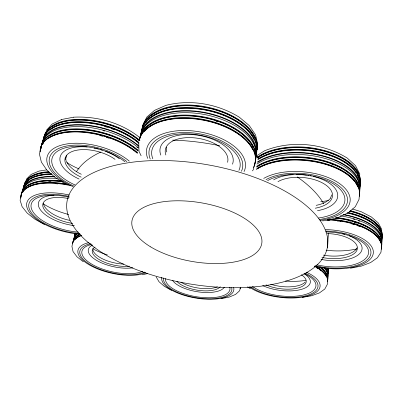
<?xml version="1.0" encoding="UTF-8"?>
<svg xmlns="http://www.w3.org/2000/svg" width="402" height="402" viewBox="0 0 402 402"><rect width="100%" height="100%" fill="white"/><g stroke="black" fill="none" stroke-linecap="round" stroke-linejoin="round"><path stroke-width="0.6" d="M166.523 147.152L166.348 150.871L166.825 152.011M327.283 247.828A132.183 60.235 10 0 0 142.534 161.157A132.183 60.235 10 0 0 121.922 263.456A132.183 60.235 10 0 0 327.283 247.828L328.484 233.08M255.205 161.498L253.235 169.825L252.391 170.905M21.507 194.442L20.1 200.216L22.12 206.688L27.195 213.085L34.783 219.105L44.406 224.507M41.331 146.705L39.416 154.011L41.366 162.076L46.768 169.976L55.009 177.337L65.571 183.86M240.582 287.425L239.602 290.772L235.562 294.43L229.145 297.108L220.929 298.676M65.576 159.192L66.797 155.519M330.404 198.116L331.846 194.824M142.816 125.283L146.765 117.123L154.509 110.374L165.961 105.354C190.734 99.028 217.794 103.857 239.426 117.289L249.366 125.69L255.551 134.841L257.652 144.017M46.526 130.127L52.225 124.002L61.672 119.479M26.331 179.222L31.22 174.393L39.079 171.066L46.562 169.905M348.117 212.864L355.308 206.703L359.031 199.397L359.197 197.06A57.099 29.296 5.4 0 0 323.052 163.664A57.099 29.296 5.4 0 0 256.185 169.508M255.883 156.298L264.606 150.75C291.184 140.097 322.982 142.981 347.278 158.102L355.479 165.649L359.885 174.166M347.991 212.929L338.117 217.547L326.138 220.537L322.51 220.879M142.429 274.787L147.77 273.511M350.398 268.234L361.388 266.079L370.639 262.531L377.393 257.772L380.985 252.225L381.171 249.903A51.255 23.13 4.8 0 0 327.535 219.864M73.601 117.198L73.702 117.178C97.143 116.027 121.349 122.741 139.74 137.574M61.536 119.505L73.702 117.178M302.289 297.4L311.701 295.741L319.414 292.912L324.781 289.053L327.323 284.385L327.499 282.405A45.521 18.718 6.9 0 0 314.248 266.184M352.544 209.015L361.297 211.764L371.347 216.959L378.272 222.959L381.83 229.472M171.559 290.41L164.212 286.239L158.986 281.696L156.187 276.948M247.431 286.852L250.416 288.731M83.325 261.777L77.003 256.808L73.053 251.582L71.923 246.341L72.4 244.441A44.642 18.125 12.5 0 1 81.39 235.547M141.122 155.815L138.992 151.283L138.765 142.65M233.673 287.556A36.542 14.286 9.7 0 1 197.829 298.374A36.542 14.286 9.7 0 1 161.86 277.259M231.703 287.671A34.602 13.517 9.7 0 1 197.769 297.932A34.602 13.517 9.7 0 1 163.714 277.923M229.813 287.229A32.652 12.763 9.7 0 1 198.503 297.053A32.652 12.763 9.7 0 1 165.554 278.576M240.743 287.234A43.034 17.085 9.7 0 1 239.954 288.777M217.392 286.787A23.12 9.186 9.7 0 1 180.875 282.119M224.321 287.184A27.055 10.673 9.7 0 1 198.995 291.978A27.055 10.673 9.7 0 1 172.538 280.345M220.301 286.681A23.155 9.14 9.7 0 1 199.281 290.45A23.155 9.14 9.7 0 1 176.825 281.244M165.88 155.031A31.758 17.18 10.7 0 1 195.794 137.997A31.758 17.18 10.7 0 1 227.532 162.353M160.82 155.107A37.11 20.075 10.7 0 1 196.226 135.002A37.11 20.075 10.7 0 1 232.482 164.212M152.85 158.815A44.833 24.055 10.7 0 1 195.99 134.524A44.833 24.055 10.7 0 1 238.929 170.373M150.263 159.076A47.516 25.482 10.7 0 1 195.955 133.273A47.516 25.482 10.7 0 1 241.426 171.322M147.735 158.428A50.18 26.934 10.7 0 1 196.261 131.323A50.18 26.934 10.7 0 1 244.029 171.584M139.283 140.308A59.039 32.15 10.7 0 1 208.075 121.223A59.039 32.15 10.7 0 1 253.592 167.483M144.308 131.595A58.27 31.783 10.7 0 1 201.025 119.484A58.27 31.783 10.7 0 1 252.778 149.78M255.275 162.202A59.009 32.185 10.7 0 1 254.637 164.534M139.449 139.594A59.009 32.185 10.7 0 1 202.829 119.339A59.009 32.185 10.7 0 1 255.471 161.006M139.635 139.062A58.928 32.266 10.7 0 1 203.176 117.54A58.928 32.266 10.7 0 1 255.521 160.468M144.534 129.56A58.164 31.894 10.7 0 1 201.06 116.866A58.164 31.894 10.7 0 1 253.139 147.283M139.72 138.951A58.898 32.296 10.7 0 1 201.683 116.505A58.898 32.296 10.7 0 1 255.818 158.549M140.544 134.896A58.792 32.401 10.7 0 1 204.839 114.61A58.792 32.401 10.7 0 1 255.948 157.443M141.725 133.082A57.973 32.09 10.7 0 1 142.202 131.338M143.413 128.489A57.973 32.09 10.7 0 1 206.236 113.203A57.973 32.09 10.7 0 1 255.848 151.72M140.71 134.705A58.702 32.497 10.7 0 1 203.07 112.128A58.702 32.497 10.7 0 1 256.34 154.835M141.318 131.851A58.602 32.597 10.7 0 1 205.141 110.053A58.602 32.597 10.7 0 1 256.426 153.75M146.222 122.258A57.838 32.22 10.7 0 1 146.921 121.409M148.494 119.756A57.838 32.22 10.7 0 1 150.288 118.173M151.263 117.414A57.838 32.22 10.7 0 1 207.899 110.324A57.838 32.22 10.7 0 1 254.21 139.861M141.7 129.952A58.571 32.632 10.7 0 1 203.643 109.017A58.571 32.632 10.7 0 1 256.968 150.001M142.092 128.263A58.491 32.708 10.7 0 1 205.055 107.44A58.491 32.708 10.7 0 1 257.094 149.514M148.237 118.153A57.732 32.331 10.8 0 1 149.479 116.922M150.845 115.741A57.732 32.331 10.8 0 1 207.457 107.625A57.732 32.331 10.8 0 1 254.566 137.404M142.258 127.56A58.461 32.738 10.8 0 1 205.734 106.806A58.461 32.738 10.8 0 1 257.109 149.408M216.025 121.238A58.195 31.858 10.7 0 1 217.783 121.816M69.893 220.412A26.758 11.784 14.8 0 1 43.481 203.231M72.852 223.427A26.808 11.723 14.8 0 1 42.828 206.171A26.808 11.723 14.8 0 1 68.626 198.583M74.37 225.658A31.326 13.698 14.8 0 1 40.089 209.347A31.326 13.698 14.8 0 1 54.024 195.211M78.501 232.145A37.823 16.392 14.8 0 1 31.316 208.221A37.823 16.392 14.8 0 1 69.189 197.231M79.47 233.467A40.084 17.361 14.8 0 1 29.065 208.201A40.084 17.361 14.8 0 1 69.179 196.462M80.576 234.2A42.326 18.346 14.8 0 1 26.994 207.573A42.326 18.346 14.8 0 1 69.34 195.065M20.708 198.186A49.828 21.929 14.8 0 1 70.541 185.623M22.889 192.141A49.185 21.683 14.9 0 1 68.3 184.774M20.904 197.563A49.808 21.954 14.9 0 1 67.672 184.337M21.366 196.075A49.753 22.02 14.9 0 1 63.214 181.945M23.547 190.01A49.109 21.773 14.9 0 1 25.713 187.362M28.261 185.433A49.109 21.773 14.9 0 1 62.29 181.463M21.542 194.864A49.727 22.045 14.9 0 1 62.184 181.131M56.039 183.724A49.21 21.653 14.8 0 1 57.948 183.895M48.632 181.282A49.134 21.743 14.9 0 1 51.039 181.272M22.236 191.704A49.657 22.13 14.9 0 1 57.27 178.483M24.165 187.322A48.979 21.929 15 0 1 54.818 176.845M22.718 190.563A49.592 22.205 15 0 1 54.602 176.498M23.386 188A49.521 22.291 15 0 1 52.084 174.388M25.517 183.664A48.883 22.04 15 0 1 28.632 180.156M30.235 179.021A48.883 22.04 15 0 1 51.33 174.106M23.497 188.578A49.496 22.316 15 0 1 51.662 173.754M23.954 187.106A49.446 22.381 15 0 1 49.722 172.282M30.889 176.895A48.808 22.125 15 0 1 49.064 172.051M24.226 185.297A49.421 22.406 15 0 1 48.753 171.704M68.707 214.507A46.602 21.301 15.1 0 1 43.647 204.08M357.006 247.818A27.522 12.427 4.8 0 1 323.359 255.139M327.077 233.567A27.577 12.367 4.9 0 1 357.277 249.145A27.577 12.367 4.9 0 1 321.922 257.426M349.217 235.773A32.22 14.452 4.9 0 1 358.735 254.486A32.22 14.452 4.9 0 1 321.032 259.385M342.8 233.657A32.22 14.452 4.9 0 1 344.625 234.17M325.856 231.869A38.909 17.296 4.9 0 1 368.343 254.104A38.909 17.296 4.9 0 1 316.922 264.868M326.012 231.07A41.235 18.316 4.9 0 1 370.564 254.963A41.235 18.316 4.9 0 1 314.992 265.727M325.595 229.592A43.542 19.356 4.9 0 1 372.95 254.767A43.542 19.356 4.9 0 1 314.329 266.255M327.62 219.502A50.597 22.869 4.8 0 1 379.915 241.034M380.347 242.074A50.597 22.869 4.8 0 1 380.674 243.099M329.444 219.266A51.235 23.16 4.8 0 1 381.202 249.24M335.102 218.075A51.175 23.226 4.8 0 1 381.267 247.647M335.745 217.783A50.516 22.964 4.8 0 1 380.769 240.823M336.982 217.598A51.149 23.256 4.8 0 1 381.297 246.984M340.198 215.834A51.074 23.341 4.7 0 1 381.387 244.868M342.946 214.688A50.371 23.125 4.7 0 1 381.282 238.693M343.358 214.427A51.009 23.416 4.7 0 1 381.468 243.024M347.057 212.954A50.933 23.507 4.7 0 1 381.558 240.924M348.589 212.959A50.275 23.241 4.7 0 1 377.624 227.763M378.81 229.311A50.275 23.241 4.7 0 1 380.317 231.939M380.744 232.994A50.275 23.241 4.7 0 1 381.066 234.034M347.685 212.407A50.908 23.532 4.7 0 1 381.588 240.265M349.564 211.196A50.848 23.597 4.6 0 1 381.654 238.698M349.971 210.965A50.195 23.331 4.6 0 1 380.644 230.215M350.227 210.673A50.828 23.623 4.6 0 1 381.684 238.039M327.565 220.185A50.617 22.844 4.8 0 1 330.007 220.311M337.268 220.999A50.617 22.844 4.8 0 1 338.474 221.16M339.68 221.336A50.617 22.844 4.8 0 1 340.886 221.522M351.599 223.844A50.617 22.844 4.8 0 1 354.599 224.723M356.916 225.487A50.617 22.844 4.8 0 1 359.689 226.502M336.841 218.598A50.536 22.934 4.8 0 1 338.047 218.753M348.69 220.723A50.536 22.934 4.8 0 1 350.534 221.185M354.152 222.211A50.536 22.934 4.8 0 1 357.056 223.16M353.147 218.989A50.441 23.05 4.7 0 1 354.926 219.532M358.358 220.693A50.441 23.05 4.7 0 1 359.996 221.311M356.805 248.944A47.918 22.457 4.6 0 1 326.057 250.225M123.68 264.109A23.979 9.743 12.5 0 1 92.887 249.959M129.464 266.169A24.019 9.693 12.5 0 1 100.133 260.129A24.019 9.693 12.5 0 1 95.118 247.049M132.921 267.782A28.065 11.321 12.5 0 1 97.158 260.707A28.065 11.321 12.5 0 1 92.817 244.994M142.755 271.275A33.874 13.542 12.5 0 1 93.907 265.365A33.874 13.542 12.5 0 1 91.746 244.431M144.715 272.069A35.899 14.341 12.5 0 1 92.47 265.913A35.899 14.341 12.5 0 1 90.993 243.652M145.825 272.747A37.909 15.155 12.5 0 1 91.209 265.938A37.909 15.155 12.5 0 1 89.018 242.592M75.038 239.582A44.064 17.924 12.5 0 1 81.45 235.401M72.556 243.863A44.622 18.15 12.5 0 1 80.993 235.165M72.923 242.471A44.577 18.206 12.5 0 1 79.827 234.406M75.918 237.195A44.004 18 12.5 0 1 79.842 234.346M73.074 241.888A44.557 18.231 12.5 0 1 79.365 234.125M73.536 241.12A44.501 18.306 12.6 0 1 77.636 233.607M75.134 236.23A43.893 18.14 12.6 0 1 76.48 234.095M73.963 239.507A44.446 18.371 12.6 0 1 75.958 233.914M74.47 236.587A44.391 18.447 12.6 0 1 75.671 233.11M74.626 236.009A44.371 18.467 12.6 0 1 75.506 233.085M74.988 234.632A44.326 18.522 12.6 0 1 75.194 233.436M75.109 235.155A44.31 18.547 12.6 0 1 75.139 234.064M107.344 254.898A41.788 17.643 12.6 0 1 92.646 248.682M81.174 177.161A30.145 14.949 15.1 0 1 70.42 152.303A30.145 14.949 15.1 0 1 115.062 159.363M79.109 179.036A35.225 17.467 15.1 0 1 60.149 156.906A35.225 17.467 15.1 0 1 87.229 146.996M94.214 148.016A35.225 17.467 15.1 0 1 95.38 148.258M96.54 148.519A35.225 17.467 15.1 0 1 98.279 148.951M100.595 149.604A35.225 17.467 15.1 0 1 102.319 150.142M105.666 151.333A35.225 17.467 15.1 0 1 113.917 155.202M114.449 155.509A35.225 17.467 15.1 0 1 119.394 158.8M75.013 184.945A42.547 20.919 15 0 1 60.516 149.539A42.547 20.919 15 0 1 124.906 161.79M73.661 185.985A45.094 22.155 15 0 1 58.561 148.514A45.094 22.155 15 0 1 126.796 161.619M73.038 186.639A47.617 23.422 15 0 1 56.833 146.8A47.617 23.422 15 0 1 129.293 161.142M40.069 151.8A56.039 27.969 15.1 0 1 76.722 131.957A56.039 27.969 15.1 0 1 137.494 153.388M42.848 144.212A55.315 27.648 15.1 0 1 43.813 142.735M48.486 138.313A55.315 27.648 15.1 0 1 137.107 152.835M40.275 151.122A56.009 27.999 15.1 0 1 76.923 131.248A56.009 27.999 15.1 0 1 137.66 152.69M40.788 148.876A55.943 28.075 15.2 0 1 77.958 129.57A55.943 28.075 15.2 0 1 138.052 151.011M43.557 141.896A55.215 27.753 15.2 0 1 44.13 140.971M49.2 135.966A55.215 27.753 15.2 0 1 137.66 150.454M40.984 148.825A55.913 28.105 15.2 0 1 77.596 128.856A55.913 28.105 15.2 0 1 138.213 150.308M41.657 146.047A55.823 28.2 15.2 0 1 78.792 126.62A55.823 28.2 15.2 0 1 138.73 148.077M44.23 138.936A55.049 27.934 15.2 0 1 84.711 125.349A55.049 27.934 15.2 0 1 138.635 146.283M42.22 144.8A55.742 28.286 15.2 0 1 78.455 124.645A55.742 28.286 15.2 0 1 138.745 145.755M42.893 142.027A55.652 28.381 15.3 0 1 79.315 122.419A55.652 28.381 15.3 0 1 138.821 143.157M45.677 134.982A54.928 28.06 15.3 0 1 46.572 133.585M50.3 129.74A54.928 28.06 15.3 0 1 138.881 143.001M43.079 141.991A55.622 28.411 15.3 0 1 78.958 121.716A55.622 28.411 15.3 0 1 138.981 142.469M43.587 139.76A55.556 28.487 15.3 0 1 79.983 120.057A55.556 28.487 15.3 0 1 139.368 140.811M46.657 132.223A54.833 28.16 15.3 0 1 47.275 131.293M52.024 126.665A54.833 28.16 15.3 0 1 139.429 140.655M43.773 139.73A55.526 28.517 15.3 0 1 79.953 119.359A55.526 28.517 15.3 0 1 139.971 140.499M81.325 174.292A30.085 15.015 15.1 0 1 66.42 161.217M66.189 160.614A30.085 15.015 15.1 0 1 65.637 157.639M102.922 130.57A55.124 27.849 15.2 0 1 104.701 131.062M136.861 147.112A55.124 27.849 15.2 0 1 137.75 147.856M99.716 135.474A55.34 27.617 15.1 0 1 102.701 136.263M106.264 137.318A55.34 27.617 15.1 0 1 109.193 138.288M104.62 126.524A54.958 28.029 15.3 0 1 107.575 127.379M111.073 128.519A54.958 28.029 15.3 0 1 113.927 129.544M79.134 168.991A52.335 27.09 15.4 0 1 66.913 162.619M277.958 181.664A30.713 15.658 5.4 0 1 325.806 185A30.713 15.658 5.4 0 1 315.253 208.211M313.108 176.398A35.889 18.296 5.4 0 1 337.67 194.367A35.889 18.296 5.4 0 1 317.454 210.693M273.601 179.88A35.889 18.296 5.4 0 1 293.224 174.644M296.224 174.533A35.889 18.296 5.4 0 1 306.555 175.177M307.771 175.352A35.889 18.296 5.4 0 1 308.977 175.548M310.178 175.764A35.889 18.296 5.4 0 1 311.364 176.006M267.551 180.659A43.356 21.914 5.5 0 1 335.977 185.608A43.356 21.914 5.5 0 1 318.484 218.03M265.993 179.654A45.949 23.21 5.5 0 1 338.263 185.337A45.949 23.21 5.5 0 1 319.54 219.507M263.697 178.433A48.521 24.532 5.5 0 1 340.399 184.196A48.521 24.532 5.5 0 1 320.057 220.396M257.365 168.755A56.36 28.959 5.4 0 1 309.64 160.679A56.36 28.959 5.4 0 1 354.81 181.749M355.539 182.784A56.36 28.959 5.4 0 1 357.75 186.98M256.788 168.468A57.069 29.326 5.4 0 1 323.515 163.031A57.069 29.326 5.4 0 1 359.242 196.342M256.526 167.076A56.999 29.401 5.4 0 1 323.278 161.147A56.999 29.401 5.4 0 1 359.348 194.623M331.816 164.358A56.29 29.034 5.4 0 1 333.469 165.011M257.702 166.317A56.26 29.065 5.4 0 1 310.897 158.308A56.26 29.065 5.4 0 1 355.7 180.302M356.358 181.352A56.26 29.065 5.4 0 1 358.272 185.563M256.627 166.358A56.968 29.431 5.4 0 1 323.344 160.408A56.968 29.431 5.4 0 1 359.388 193.91M256.948 164.076A56.873 29.532 5.3 0 1 323.555 158.051A56.873 29.532 5.3 0 1 359.529 191.623M257.808 162.368A56.084 29.251 5.3 0 1 317.479 154.956A56.084 29.251 5.3 0 1 358.991 182.975M257.225 162.086A56.793 29.622 5.3 0 1 324.801 156.288A56.793 29.622 5.3 0 1 359.338 190.799M258.039 159.488A56.697 29.718 5.3 0 1 324.349 153.76A56.697 29.718 5.3 0 1 359.79 187.367M258.712 159.066A55.958 29.381 5.2 0 1 311.64 150.83A55.958 29.381 5.2 0 1 356.172 172.925M357.127 174.513A55.958 29.381 5.2 0 1 358.73 178.232M257.642 159.112A56.667 29.753 5.2 0 1 324.022 152.921A56.667 29.753 5.2 0 1 359.83 186.659M257.396 157.755A56.597 29.823 5.2 0 1 323.781 151.067A56.597 29.823 5.2 0 1 359.936 184.965M257.607 157.664A55.863 29.482 5.2 0 1 309.64 148.062A55.863 29.482 5.2 0 1 355.609 169.438M356.333 170.483A55.863 29.482 5.2 0 1 357.83 173.141M257.019 157.393A56.566 29.854 5.2 0 1 324.439 150.494A56.566 29.854 5.2 0 1 359.689 185.352M330.565 198.176A30.652 15.723 5.4 0 1 327.826 200.714M327.283 201.095A30.652 15.723 5.4 0 1 316.138 205.357M328.434 200.477A53.315 28.361 5.2 0 1 320.711 201.693M305.244 281.938A24.452 10.06 6.9 0 1 270.722 284.249M301.399 274.772A24.492 10.01 6.9 0 1 298.5 287.867A24.492 10.01 6.9 0 1 266.013 284.862M304.058 273.677A28.617 11.693 6.9 0 1 301.394 289.375A28.617 11.693 6.9 0 1 262.707 285.566M304.053 273.541A34.547 13.99 7 0 1 303.902 294.902A34.547 13.99 7 0 1 252.396 286.324M305.133 273.159A36.612 14.814 7 0 1 305.384 295.857A36.612 14.814 7 0 1 250.682 286.827M306.55 272.3A38.657 15.658 7 0 1 306.756 296.279A38.657 15.658 7 0 1 249.014 286.742M323.927 267.953A45.376 18.904 6.9 0 1 327.58 278.862M325.705 268.134A45.325 18.969 6.8 0 1 327.715 277.174M316.299 266.637A45.501 18.743 6.9 0 1 327.55 281.792M319.69 267.199A45.456 18.804 6.9 0 1 327.665 280.335M320.243 266.933A45.436 18.829 6.9 0 1 327.71 279.732M324.791 267.702A44.763 18.733 6.8 0 1 327.575 274.4M327.54 269.049A45.265 19.045 6.8 0 1 328.153 274.174M327.59 268.441A45.245 19.07 6.8 0 1 328.203 273.571M328.112 268.149A45.2 19.125 6.8 0 1 328.318 272.129M328.308 268.124A45.18 19.15 6.8 0 1 328.364 271.531M314.892 266.235A44.939 18.512 6.9 0 1 326.354 276.747M319.751 267.034A44.873 18.592 6.9 0 1 326.524 274.661M316.922 268.049A44.959 18.487 6.9 0 1 317.997 268.727M319.997 270.119A44.959 18.487 6.9 0 1 320.907 270.827M305.952 280.34A42.607 18.216 6.8 0 1 285.445 281.028M76.601 171.463A130.384 62.34 10 0 1 100.847 152.026M172.498 140.137A130.384 62.34 10 0 1 219.713 145.73M256.039 156.107A130.384 62.34 10 0 1 258.908 157.192M297.239 176.935A130.384 62.34 10 0 1 323.801 203.849M150.695 246.903A65.893 29.683 10 0 0 259.687 248.813A65.893 29.683 10 0 0 180.212 200.804A65.893 29.683 10 0 0 150.695 246.903"/></g></svg>
